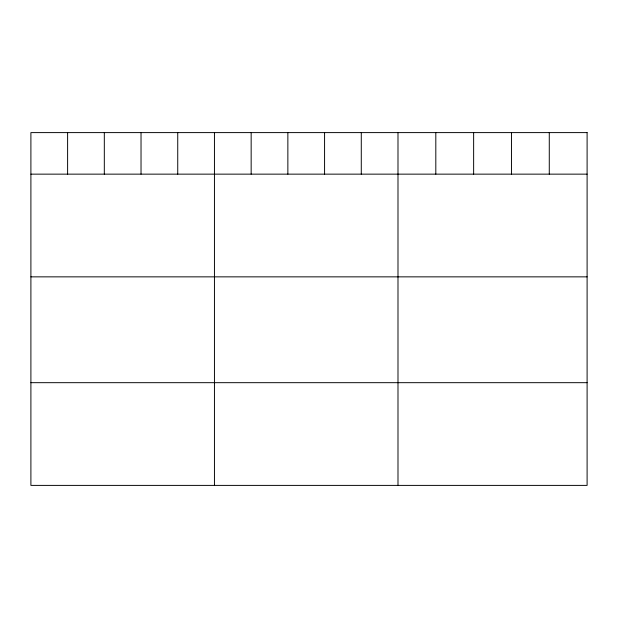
<?xml version="1.0" encoding="UTF-8"?>
<svg xmlns="http://www.w3.org/2000/svg" width="618" height="618" viewBox="0 0 618 618"><rect width="100%" height="100%" fill="white"/><g stroke="black" fill="none" stroke-linecap="round" stroke-linejoin="round"><path stroke-width="0.93" d="M30.9 174.145L587.1 174.145M30.9 276.856L587.1 276.856M30.9 382.681L587.1 382.681M549.278 132.607L549.278 174.145M511.457 132.607L511.457 174.145M473.635 132.607L473.635 174.145M435.814 132.607L435.814 174.145M397.992 132.607L397.992 485.393M361.283 132.607L361.283 174.145M324.574 132.607L324.574 174.145M287.864 132.607L287.864 174.145M251.155 132.607L251.155 174.145M214.446 132.607L214.446 485.393M177.737 132.607L177.737 174.145M141.028 132.607L141.028 174.145M104.318 132.607L104.318 174.145M67.609 132.607L67.609 174.145M587.1 132.607L30.9 132.607L30.9 485.393L587.1 485.393L587.1 132.607"/></g></svg>
